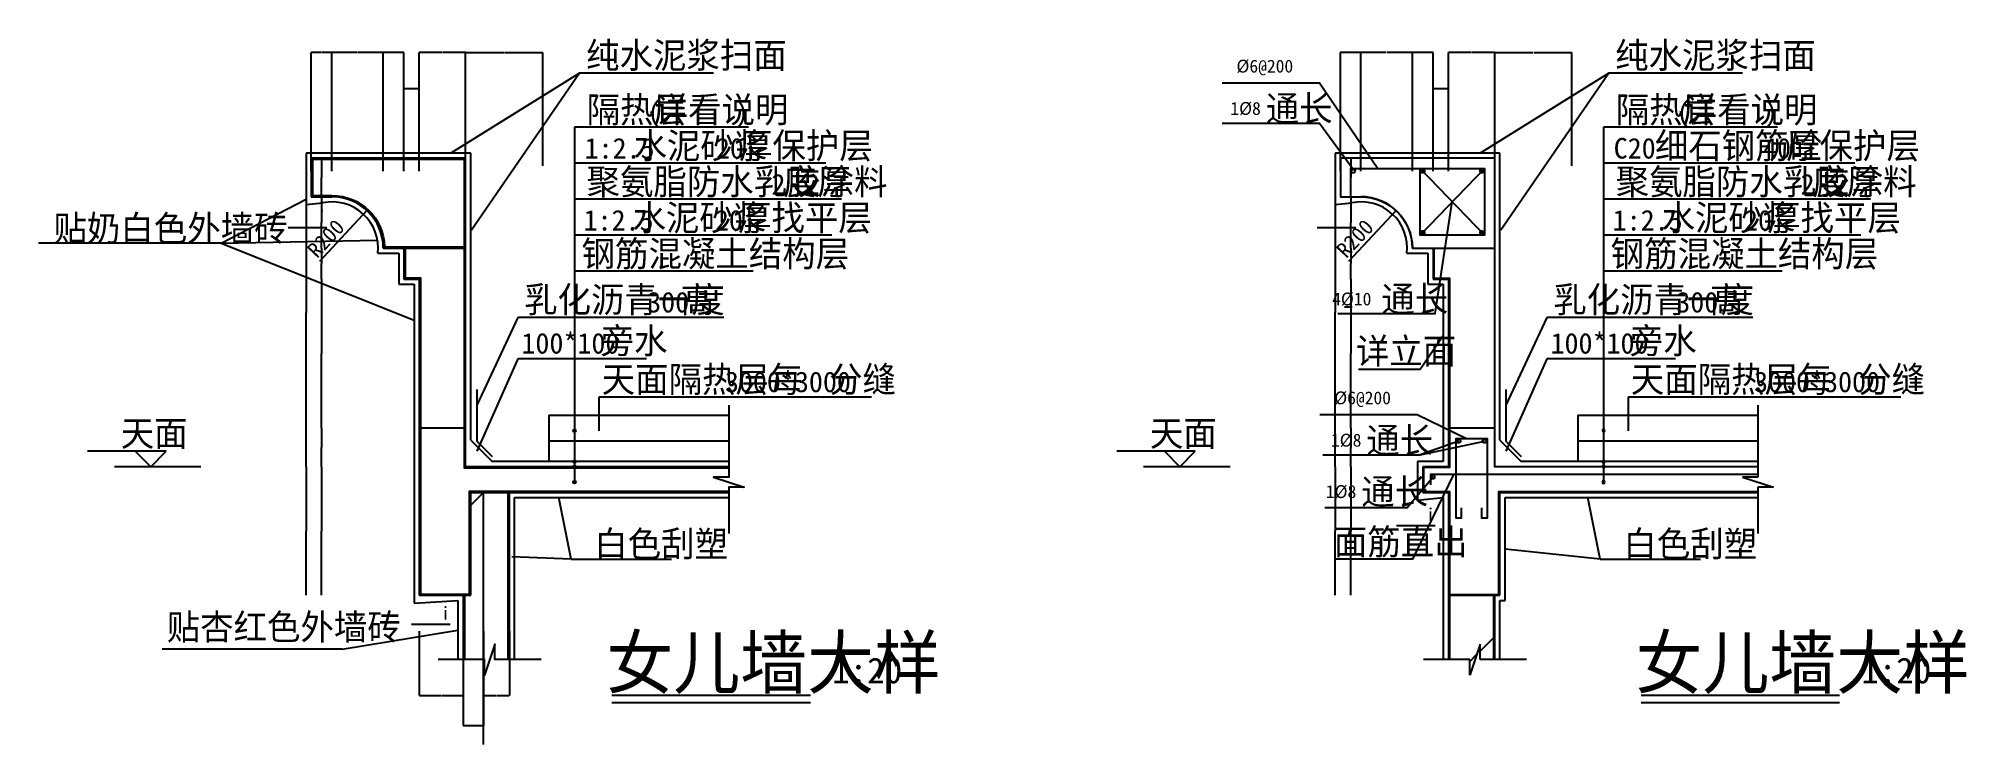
# Model space of a CAD drawing. Header units: metres. Extents: x -430 to 7063, y 320 to 3065.
import ezdxf

# ---------------------------------------------------------------- set-up
doc = ezdxf.new("R2010")
doc.units = ezdxf.units.M
for name, color, linetype in [('LM', 141, 'Continuous'), ('PUB_DIM', 3, 'Continuous'), ('PUB_TEXT', 7, 'Continuous'), ('PUB_WALL', 7, 'Continuous'), ('S_DOTE', 1, 'Continuous'), ('S_E_COLUMN', 4, 'Continuous'), ('S_SURFACE', 6, 'Continuous'), ('S_WALL', 7, 'Continuous'), ('WALL', 254, 'Continuous')]:
    doc.layers.add(name, color=color, linetype=linetype)
doc.dimstyles.get("Standard").update_dxf_attribs({"dimtxt": 2.5, "dimasz": 2.5, "dimexe": 1.25, "dimexo": 0.625, "dimtad": 1, "dimcen": 2.5, "dimazin": 3, "dimtfac": 1, "dimtmove": 0, "dimatfit": 3})

# ---------------------------------------------------------------- blocks, each defined once
blk = doc.blocks.new('*D1')
for p, q in [((1138.5, 3010.49), (1049.75, 3010.49)), ((1050, 2550), (1050, 3010.49)), ((1230.25, 3010.49), (1141.5, 3010.49)), ((1230, 2550), (1230, 3010.49))]:
    blk.add_line(p, q)
at = {"layer": 'Defpoints'}
for p in [(1230, 3010.49), (1050, 2550), (1230, 2550)]:
    blk.add_point(p, dxfattribs=at)
at = {"layer": 'PUB_DIM', "insert": (1140, 3010.49), "char_height": 1, "attachment_point": 5}
blk.add_mtext('180', dxfattribs=at)
blk = doc.blocks.new('*D2')
for p, q in [((1019, 2870), (989.75, 2870)), ((990, 2550), (990, 2870)), ((1050.25, 2870), (1021, 2870)), ((1050, 2550), (1050, 2870))]:
    blk.add_line(p, q)
at = {"layer": 'Defpoints'}
for p in [(1050, 2870), (990, 2550), (1050, 2550)]:
    blk.add_point(p, dxfattribs=at)
at = {"layer": 'PUB_DIM', "insert": (1020, 2870), "char_height": 1, "attachment_point": 5}
blk.add_mtext('60', dxfattribs=at)
blk = doc.blocks.new('*D3')
for p, q in [((949, 3010.49), (909.75, 3010.49)), ((910, 2550), (910, 3010.49)), ((990.25, 3010.49), (951, 3010.49)), ((990, 2550), (990, 3010.49))]:
    blk.add_line(p, q)
at = {"layer": 'Defpoints'}
for p in [(990, 3010.49), (910, 2550), (990, 2550)]:
    blk.add_point(p, dxfattribs=at)
at = {"layer": 'PUB_DIM', "insert": (950, 3010.49), "char_height": 1, "attachment_point": 5}
blk.add_mtext('80', dxfattribs=at)
blk = doc.blocks.new('*D4')
for p, q in [((1050, 760), (1050, 510.88)), ((1220, 760), (1220, 510.88)), ((1050.25, 510.88), (1133.5, 510.88)), ((1136.5, 510.88), (1219.75, 510.88))]:
    blk.add_line(p, q)
at = {"layer": 'Defpoints'}
for p in [(1050, 760), (1220, 760), (1050, 510.88)]:
    blk.add_point(p, dxfattribs=at)
at = {"layer": 'PUB_DIM', "insert": (1135, 510.88), "char_height": 1, "attachment_point": 5}
blk.add_mtext('170', dxfattribs=at)
blk = doc.blocks.new('*D5')
for p, q in [((1220, 760), (1220, 393.28)), ((1300, 760), (1300, 393.28)), ((1220.25, 393.28), (1259, 393.28)), ((1261, 393.28), (1299.75, 393.28))]:
    blk.add_line(p, q)
at = {"layer": 'Defpoints'}
for p in [(1220, 760), (1300, 760), (1220, 393.28)]:
    blk.add_point(p, dxfattribs=at)
at = {"layer": 'PUB_DIM', "insert": (1260, 393.28), "char_height": 1, "attachment_point": 5}
blk.add_mtext('80', dxfattribs=at)
blk = doc.blocks.new('*D6')
for p, q in [((1300, 760), (1300, 510.88)), ((1400, 760), (1400, 510.88)), ((1300.25, 510.88), (1348.5, 510.88)), ((1351.5, 510.88), (1399.75, 510.88))]:
    blk.add_line(p, q)
at = {"layer": 'Defpoints'}
for p in [(1300, 760), (1400, 760), (1300, 510.88)]:
    blk.add_point(p, dxfattribs=at)
at = {"layer": 'PUB_DIM', "insert": (1350, 510.88), "char_height": 1, "attachment_point": 5}
blk.add_mtext('100', dxfattribs=at)
blk = doc.blocks.new('*D7')
for p, q in [((670, 2600), (670, 2525)), ((669.75, 2525), (669.5, 2525)), ((670, 2450), (670, 2525)), ((670, 2525), (670, 2525)), ((670.25, 2525), (670.5, 2525))]:
    blk.add_line(p, q)
at = {"layer": 'Defpoints'}
for p in [(670, 2600), (670, 2525), (670, 2450)]:
    blk.add_point(p, dxfattribs=at)
at = {"layer": 'PUB_DIM', "insert": (670, 2526.125), "char_height": 1, "attachment_point": 5}
blk.add_mtext('0', dxfattribs=at)
blk = doc.blocks.new('*D8')
for p, q in [((670, 2450), (670, 2350)), ((669.75, 2350), (669.5, 2350)), ((670, 2250), (670, 2350)), ((670, 2350), (670, 2350)), ((670.25, 2350), (670.5, 2350))]:
    blk.add_line(p, q)
at = {"layer": 'Defpoints'}
for p in [(670, 2450), (670, 2350), (670, 2250)]:
    blk.add_point(p, dxfattribs=at)
at = {"layer": 'PUB_DIM', "insert": (670, 2351.125), "char_height": 1, "attachment_point": 5}
blk.add_mtext('0', dxfattribs=at)
blk = doc.blocks.new('*D9')
for p, q in [((670, 2130), (670, 1840)), ((669.75, 1840), (669.5, 1840)), ((670, 1550), (670, 1840)), ((670, 1840), (670, 1840)), ((670.25, 1840), (670.5, 1840))]:
    blk.add_line(p, q)
at = {"layer": 'Defpoints'}
for p in [(670, 2130), (670, 1840), (670, 1550)]:
    blk.add_point(p, dxfattribs=at)
at = {"layer": 'PUB_DIM', "insert": (670, 1841.125), "char_height": 1, "attachment_point": 5}
blk.add_mtext('0', dxfattribs=at)
blk = doc.blocks.new('*D10')
for p, q in [((670, 1400), (670, 1150)), ((669.75, 1150), (669.5, 1150)), ((670, 900), (670, 1150)), ((670, 1150), (670, 1150)), ((670.25, 1150), (670.5, 1150))]:
    blk.add_line(p, q)
at = {"layer": 'Defpoints'}
for p in [(670, 1400), (670, 1150), (670, 900)]:
    blk.add_point(p, dxfattribs=at)
at = {"layer": 'PUB_DIM', "insert": (670, 1151.125), "char_height": 1, "attachment_point": 5}
blk.add_mtext('400', dxfattribs=at)
blk = doc.blocks.new('*D11')
for p, q in [((670, 1550), (670, 1475)), ((669.75, 1475), (669.5, 1475)), ((670, 1400), (670, 1475)), ((670, 1475), (670, 1475)), ((670.25, 1475), (670.5, 1475))]:
    blk.add_line(p, q)
at = {"layer": 'Defpoints'}
for p in [(670, 1550), (670, 1475), (670, 1400)]:
    blk.add_point(p, dxfattribs=at)
at = {"layer": 'PUB_DIM', "insert": (670, 1476.125), "char_height": 1, "attachment_point": 5}
blk.add_mtext('0', dxfattribs=at)
blk = doc.blocks.new('*D12')
for p, q in [((610, 2600), (610, 2000)), ((609.75, 2000), (609.5, 2000)), ((610, 1400), (610, 2000)), ((610, 2000), (610, 2000)), ((610.25, 2000), (610.5, 2000))]:
    blk.add_line(p, q)
at = {"layer": 'Defpoints'}
for p in [(610, 2600), (610, 2000), (610, 1400)]:
    blk.add_point(p, dxfattribs=at)
at = {"layer": 'PUB_DIM', "insert": (610, 2001.125), "char_height": 1, "attachment_point": 5}
blk.add_mtext('0', dxfattribs=at)
blk = doc.blocks.new('*D13')
for p, q in [((610, 1400), (610, 1150)), ((609.75, 1150), (609.5, 1150)), ((610, 900), (610, 1150)), ((610, 1150), (610, 1150)), ((610.25, 1150), (610.5, 1150))]:
    blk.add_line(p, q)
at = {"layer": 'Defpoints'}
for p in [(610, 1400), (610, 1150), (610, 900)]:
    blk.add_point(p, dxfattribs=at)
at = {"layer": 'PUB_DIM', "insert": (610, 1151.125), "char_height": 1, "attachment_point": 5}
blk.add_mtext('400', dxfattribs=at)
blk = doc.blocks.new('*D14')
for p, q in [((1229.8, 2570.49), (1229.8, 3010.49)), ((1230.05, 3010.49), (1378.3, 3010.49)), ((1381.3, 3010.49), (1529.55, 3010.49)), ((1529.8, 2570.49), (1529.8, 3010.49))]:
    blk.add_line(p, q)
at = {"layer": 'Defpoints'}
for p in [(1229.8, 3010.49), (1229.8, 2570.49), (1529.8, 2570.49)]:
    blk.add_point(p, dxfattribs=at)
at = {"layer": 'PUB_DIM', "insert": (1379.8, 3010.49), "char_height": 1, "attachment_point": 5}
blk.add_mtext('300', dxfattribs=at)
blk = doc.blocks.new('*D15')
for p, q in [((669, 3010.49), (629.75, 3010.49)), ((630, 2550), (630, 3010.49)), ((710.25, 3010.49), (671, 3010.49)), ((710, 2550), (710, 3010.49))]:
    blk.add_line(p, q)
at = {"layer": 'Defpoints'}
for p in [(710, 3010.49), (630, 2550), (710, 2550)]:
    blk.add_point(p, dxfattribs=at)
at = {"layer": 'PUB_DIM', "insert": (670, 3010.49), "char_height": 1, "attachment_point": 5}
blk.add_mtext('80', dxfattribs=at)
blk = doc.blocks.new('*D16')
for p, q in [((808.5, 3010.49), (709.75, 3010.49)), ((710, 2550), (710, 3010.49)), ((910.25, 3010.49), (811.5, 3010.49)), ((910, 2550), (910, 3010.49))]:
    blk.add_line(p, q)
at = {"layer": 'Defpoints'}
for p in [(910, 3010.49), (710, 2550), (910, 2550)]:
    blk.add_point(p, dxfattribs=at)
at = {"layer": 'PUB_DIM', "insert": (810, 3010.49), "char_height": 1, "attachment_point": 5}
blk.add_mtext('200', dxfattribs=at)
blk = doc.blocks.new('*D17')
for p, q in [((670, 2250), (670, 2190)), ((669.75, 2190), (669.5, 2190)), ((670, 2130), (670, 2190)), ((670, 2190), (670, 2190)), ((670.25, 2190), (670.5, 2190))]:
    blk.add_line(p, q)
at = {"layer": 'Defpoints'}
for p in [(670, 2250), (670, 2190), (670, 2130)]:
    blk.add_point(p, dxfattribs=at)
at = {"layer": 'PUB_DIM', "insert": (670, 2191.125), "char_height": 1, "attachment_point": 5}
blk.add_mtext('0', dxfattribs=at)
blk = doc.blocks.new('*D18')
for p, q in [((5229.8, 2570.49), (5229.8, 3010.49)), ((5230.05, 3010.49), (5378.3, 3010.49)), ((5381.3, 3010.49), (5529.55, 3010.49)), ((5529.8, 2570.49), (5529.8, 3010.49))]:
    blk.add_line(p, q)
at = {"layer": 'Defpoints'}
for p in [(5229.8, 3010.49), (5229.8, 2570.49), (5529.8, 2570.49)]:
    blk.add_point(p, dxfattribs=at)
at = {"layer": 'PUB_DIM', "insert": (5379.8, 3010.49), "char_height": 1, "attachment_point": 5}
blk.add_mtext('300', dxfattribs=at)
blk = doc.blocks.new('*D19')
for p, q in [((5138.5, 3010.49), (5049.75, 3010.49)), ((5050, 2550), (5050, 3010.49)), ((5230.25, 3010.49), (5141.5, 3010.49)), ((5230, 2550), (5230, 3010.49))]:
    blk.add_line(p, q)
at = {"layer": 'Defpoints'}
for p in [(5230, 3010.49), (5050, 2550), (5230, 2550)]:
    blk.add_point(p, dxfattribs=at)
at = {"layer": 'PUB_DIM', "insert": (5140, 3010.49), "char_height": 1, "attachment_point": 5}
blk.add_mtext('180', dxfattribs=at)
blk = doc.blocks.new('*D20')
for p, q in [((4610, 2600), (4610, 2000)), ((4609.75, 2000), (4609.5, 2000)), ((4610, 1400), (4610, 2000)), ((4610, 2000), (4610, 2000)), ((4610.25, 2000), (4610.5, 2000))]:
    blk.add_line(p, q)
at = {"layer": 'Defpoints'}
for p in [(4610, 2600), (4610, 2000), (4610, 1400)]:
    blk.add_point(p, dxfattribs=at)
at = {"layer": 'PUB_DIM', "insert": (4610, 2001.125), "char_height": 1, "attachment_point": 5}
blk.add_mtext('0', dxfattribs=at)
blk = doc.blocks.new('*D21')
for p, q in [((4670, 1550), (4670, 1475)), ((4669.75, 1475), (4669.5, 1475)), ((4670, 1400), (4670, 1475)), ((4670, 1475), (4670, 1475)), ((4670.25, 1475), (4670.5, 1475))]:
    blk.add_line(p, q)
at = {"layer": 'Defpoints'}
for p in [(4670, 1550), (4670, 1475), (4670, 1400)]:
    blk.add_point(p, dxfattribs=at)
at = {"layer": 'PUB_DIM', "insert": (4670, 1476.125), "char_height": 1, "attachment_point": 5}
blk.add_mtext('0', dxfattribs=at)
blk = doc.blocks.new('*D22')
for p, q in [((4670, 2130), (4670, 1840)), ((4669.75, 1840), (4669.5, 1840)), ((4670, 1550), (4670, 1840)), ((4670, 1840), (4670, 1840)), ((4670.25, 1840), (4670.5, 1840))]:
    blk.add_line(p, q)
at = {"layer": 'Defpoints'}
for p in [(4670, 2130), (4670, 1840), (4670, 1550)]:
    blk.add_point(p, dxfattribs=at)
at = {"layer": 'PUB_DIM', "insert": (4670, 1841.125), "char_height": 1, "attachment_point": 5}
blk.add_mtext('0', dxfattribs=at)
blk = doc.blocks.new('*D23')
for p, q in [((4610, 1400), (4610, 1150)), ((4609.75, 1150), (4609.5, 1150)), ((4610, 900), (4610, 1150)), ((4610, 1150), (4610, 1150)), ((4610.25, 1150), (4610.5, 1150))]:
    blk.add_line(p, q)
at = {"layer": 'Defpoints'}
for p in [(4610, 1400), (4610, 1150), (4610, 900)]:
    blk.add_point(p, dxfattribs=at)
at = {"layer": 'PUB_DIM', "insert": (4610, 1151.125), "char_height": 1, "attachment_point": 5}
blk.add_mtext('400', dxfattribs=at)
blk = doc.blocks.new('*D24')
for p, q in [((4670, 1400), (4670, 1150)), ((4669.75, 1150), (4669.5, 1150)), ((4670, 900), (4670, 1150)), ((4670, 1150), (4670, 1150)), ((4670.25, 1150), (4670.5, 1150))]:
    blk.add_line(p, q)
at = {"layer": 'Defpoints'}
for p in [(4670, 1400), (4670, 1150), (4670, 900)]:
    blk.add_point(p, dxfattribs=at)
at = {"layer": 'PUB_DIM', "insert": (4670, 1151.125), "char_height": 1, "attachment_point": 5}
blk.add_mtext('400', dxfattribs=at)
blk = doc.blocks.new('*D25')
for p, q in [((4670, 2450), (4670, 2350)), ((4669.75, 2350), (4669.5, 2350)), ((4670, 2250), (4670, 2350)), ((4670, 2350), (4670, 2350)), ((4670.25, 2350), (4670.5, 2350))]:
    blk.add_line(p, q)
at = {"layer": 'Defpoints'}
for p in [(4670, 2450), (4670, 2350), (4670, 2250)]:
    blk.add_point(p, dxfattribs=at)
at = {"layer": 'PUB_DIM', "insert": (4670, 2351.125), "char_height": 1, "attachment_point": 5}
blk.add_mtext('0', dxfattribs=at)
blk = doc.blocks.new('*D26')
for p, q in [((4670, 2600), (4670, 2525)), ((4669.75, 2525), (4669.5, 2525)), ((4670, 2450), (4670, 2525)), ((4670, 2525), (4670, 2525)), ((4670.25, 2525), (4670.5, 2525))]:
    blk.add_line(p, q)
at = {"layer": 'Defpoints'}
for p in [(4670, 2600), (4670, 2525), (4670, 2450)]:
    blk.add_point(p, dxfattribs=at)
at = {"layer": 'PUB_DIM', "insert": (4670, 2526.125), "char_height": 1, "attachment_point": 5}
blk.add_mtext('0', dxfattribs=at)
blk = doc.blocks.new('*D27')
for p, q in [((4670, 2250), (4670, 2190)), ((4669.75, 2190), (4669.5, 2190)), ((4670, 2130), (4670, 2190)), ((4670, 2190), (4670, 2190)), ((4670.25, 2190), (4670.5, 2190))]:
    blk.add_line(p, q)
at = {"layer": 'Defpoints'}
for p in [(4670, 2250), (4670, 2190), (4670, 2130)]:
    blk.add_point(p, dxfattribs=at)
at = {"layer": 'PUB_DIM', "insert": (4670, 2191.125), "char_height": 1, "attachment_point": 5}
blk.add_mtext('0', dxfattribs=at)
blk = doc.blocks.new('*D28')
for p, q in [((4808.5, 3010.49), (4709.75, 3010.49)), ((4710, 2550), (4710, 3010.49)), ((4910.25, 3010.49), (4811.5, 3010.49)), ((4910, 2550), (4910, 3010.49))]:
    blk.add_line(p, q)
at = {"layer": 'Defpoints'}
for p in [(4910, 3010.49), (4710, 2550), (4910, 2550)]:
    blk.add_point(p, dxfattribs=at)
at = {"layer": 'PUB_DIM', "insert": (4810, 3010.49), "char_height": 1, "attachment_point": 5}
blk.add_mtext('200', dxfattribs=at)
blk = doc.blocks.new('*D29')
for p, q in [((4669, 3010.49), (4629.75, 3010.49)), ((4630, 2550), (4630, 3010.49)), ((4710.25, 3010.49), (4671, 3010.49)), ((4710, 2550), (4710, 3010.49))]:
    blk.add_line(p, q)
at = {"layer": 'Defpoints'}
for p in [(4710, 3010.49), (4630, 2550), (4710, 2550)]:
    blk.add_point(p, dxfattribs=at)
at = {"layer": 'PUB_DIM', "insert": (4670, 3010.49), "char_height": 1, "attachment_point": 5}
blk.add_mtext('80', dxfattribs=at)
blk = doc.blocks.new('*D30')
for p, q in [((4949, 3010.49), (4909.75, 3010.49)), ((4910, 2550), (4910, 3010.49)), ((4990.25, 3010.49), (4951, 3010.49)), ((4990, 2550), (4990, 3010.49))]:
    blk.add_line(p, q)
at = {"layer": 'Defpoints'}
for p in [(4990, 3010.49), (4910, 2550), (4990, 2550)]:
    blk.add_point(p, dxfattribs=at)
at = {"layer": 'PUB_DIM', "insert": (4950, 3010.49), "char_height": 1, "attachment_point": 5}
blk.add_mtext('80', dxfattribs=at)
blk = doc.blocks.new('*D31')
for p, q in [((5019, 2870), (4989.75, 2870)), ((4990, 2550), (4990, 2870)), ((5050.25, 2870), (5021, 2870)), ((5050, 2550), (5050, 2870))]:
    blk.add_line(p, q)
at = {"layer": 'Defpoints'}
for p in [(5050, 2870), (4990, 2550), (5050, 2550)]:
    blk.add_point(p, dxfattribs=at)
at = {"layer": 'PUB_DIM', "insert": (5020, 2870), "char_height": 1, "attachment_point": 5}
blk.add_mtext('60', dxfattribs=at)

msp = doc.modelspace()

# ---------------------------------------------------------------- hatches: boundary and pattern name
at = {"layer": 'LM'}
h = msp.add_hatch(dxfattribs=at)
h.set_pattern_fill('ANSI31', scale=500)
h.paths.add_polyline_path([(1225, 2250), (995, 2250), (995, 2135), (1055, 2135), (1055, 1550), (1225, 1550)])
h = msp.add_hatch(dxfattribs=at)
h.set_pattern_fill('ANSI31', scale=500)
h.paths.add_polyline_path([(5225, 2250), (4995, 2250), (4995, 2135), (5055, 2135), (5055, 1550), (5225, 1550)])
h = msp.add_hatch(dxfattribs=at)
h.set_pattern_fill('ANSI31', scale=500)
h.paths.add_polyline_path([(1400, 1280), (1300, 1280), (1300, 650), (1303, 650), (1303, 590), (1343, 710), (1343, 650), (1400, 650)])
h.paths.add_polyline_path([(1300, 1300), (1250, 1300), (1250, 900), (1220, 900), (1220, 650), (1300, 650)])
h = msp.add_hatch(dxfattribs=at)
h.set_pattern_fill('ANSI31', scale=500)
h.paths.add_polyline_path([(5230, 900), (5130, 900), (5130, 650), (5133, 650), (5133, 590), (5173, 710), (5173, 650), (5230, 650)])
h.paths.add_polyline_path([(5130, 900), (5050, 900), (5050, 650), (5130, 650)])

# ---------------------------------------------------------------- linework, layer by layer
for p, q in [((1250, 2620), (610, 2620)), ((610, 2620), (610, 2420)), ((1250, 1503), (1250, 2620)), ((5250, 2620), (4610, 2620)), ((4610, 2620), (4610, 2420)), ((4940, 2560), (5190, 2300)), ((5190, 2560), (4940, 2300)), ((5250, 1503), (5250, 2620)), ((280, 2270), (610, 2440)), ((610, 2420), (674.36, 2426.44)), ((4610, 2420), (4674.36, 2426.44)), ((280, 2270), (-430, 2270)), ((280, 2270), (887.26, 2281.28)), ((280, 2270), (1030, 1970)), ((888.89, 2230), (970, 2230)), ((970, 2230), (970, 2110)), ((4888.89, 2230), (4970, 2230)), ((4970, 2230), (4970, 2110)), ((970, 2110), (1030, 2110)), ((1030, 2110), (1030, 870)), ((4970, 2110), (5030, 2110)), ((5030, 2110), (5030, 1420)), ((4939.88, 1780), (5030, 1910)), ((4700.12, 1780), (4939.88, 1780)), ((1250, 1503), (1333, 1420)), ((5250, 1503), (5333, 1420)), ((2253, 1420), (1333, 1420)), ((5030, 1420), (4930, 1420)), ((4930, 1420), (4930, 1270)), ((6253, 1420), (5333, 1420)), ((1420, 1280), (2253, 1280)), ((1420, 650), (1420, 1280)), ((1640, 1040), (1592.22, 1280)), ((4930, 1270), (5030, 1280)), ((5030, 1280), (5030, 870)), ((5270, 1280), (6253, 1280)), ((5270, 880), (5270, 1280)), ((5640, 1040), (5592.22, 1280)), ((1640, 1040), (1410, 1050)), ((5640, 1040), (5270, 1080)), ((1640, 1040), (2030, 1040)), ((5640, 1040), (6030, 1040)), ((1030, 870), (1200, 880)), ((1200, 880), (1200, 650)), ((5030, 880), (5030, 650)), ((5250, 650), (5250, 880)), ((5250, 880), (5270, 880)), ((750, 690), (1200, 765)), ((750, 690), (50, 690))]:
    msp.add_line(p, q, dxfattribs=at)
for points in [[(4170.16, 2893.13), (4548.77, 2893.13), (4775.89, 2560)], [(4170.16, 2736.21), (4548.77, 2736.21), (4679.06, 2556.98)], [(4619.47, 1995.26), (4998.08, 1995.26), (5065, 2430)], [(1273, 1700), (1273, 1500), (1333, 1440)], [(5273, 1700), (5273, 1500), (5333, 1440)], [(4550.16, 1603.13), (4928.77, 1603.13), (5120, 1510)], [(5090, 1500), (4939.82, 1446.21), (5190, 1500)], [(4561.21, 1446.21), (4939.82, 1446.21)], [(4990, 1360), (4890, 1240), (4570, 1240)], [(5070, 1370), (4910, 1040), (4610, 1040)], [(1798.62, 511.64), (2570, 511.64)], [(1798.62, 483.65), (2570, 483.65)], [(5798.62, 511.64), (6570, 511.64)], [(5798.62, 483.65), (6570, 483.65)]]:
    msp.add_lwpolyline(points, dxfattribs=at)
for centre in [(710, 2250), (4710, 2250)]:
    msp.add_arc(centre, 180, 353.62, 101.42, dxfattribs=at)
at = {"layer": 'PUB_DIM'}
for p, q in [((846.46, 2396.21), (661.78, 2198.34)), ((4846.46, 2396.21), (4661.78, 2198.34)), ((5.81, 1460), (-239.23, 1460)), ((65.81, 1460), (-54.19, 1460)), ((-54.19, 1460), (5.81, 1400)), ((5.81, 1400), (65.81, 1460)), ((4005.81, 1460), (3760.77, 1460)), ((4065.81, 1460), (3945.81, 1460)), ((3945.81, 1460), (4005.81, 1400)), ((4005.81, 1400), (4065.81, 1460)), ((201.02, 1400), (-134.71, 1400)), ((4201.02, 1400), (3865.29, 1400))]:
    msp.add_line(p, q, dxfattribs=at)
for points in [[(540, 2330), (690, 2330)], [(4540, 2330), (4690, 2330)], [(4848.74, 1171.26), (4998.74, 1171.26)], [(1020, 788), (1170, 788)]]:
    msp.add_lwpolyline(points, dxfattribs=at)
at = {"layer": 'PUB_TEXT'}
msp.add_line((4646.26, 2021.67), (4676.13, 2021.67), dxfattribs=at)
at = {"layer": 'PUB_WALL'}
for points in [[(1230, 2595), (635, 2595), (635, 2455), (710, 2455, -0.41), (914.94, 2255), (1230, 2255)], [(6253, 1400), (5230, 1400), (5230, 2600), (4630, 2600), (4630, 2450), (4710, 2450, -0.41), (4910, 2250), (5230, 2250)]]:
    msp.add_lwpolyline(points, format="xyb", dxfattribs=at)
for points in [[(2253, 1395), (1225, 1395), (1225, 2600)], [(995, 2250), (995, 2135), (1055, 2135), (1055, 905), (1245, 905), (1245, 1305), (2253, 1305)], [(4993.5, 2250), (4993.5, 2133.5), (5053.5, 2133.5), (5053.5, 1396.5), (4953.5, 1396.5), (4953.5, 1303.5), (5053.5, 1303.5), (5053.5, 903.5), (5246.5, 903.5), (5246.5, 1303.5), (6253, 1303.5)], [(1230, 1550), (1050, 1550)], [(5230, 1550), (5050, 1550)], [(1395, 650), (1395, 1305)], [(1225, 900), (1225, 650)], [(5053.5, 900), (5053.5, 650)], [(5226.5, 650), (5226.5, 900)]]:
    msp.add_lwpolyline(points, dxfattribs=at)
at = {"layer": 'S_DOTE'}
msp.add_line((1300, 320), (1300, 1300), dxfattribs=at)
at = {"layer": 'S_E_COLUMN'}
for p, q in [((1553, 1600), (2253, 1600)), ((1553, 1600), (1553, 1420)), ((5553, 1600), (5553, 1420)), ((5553, 1600), (6253, 1600)), ((2253, 1500), (1553, 1500)), ((6253, 1500), (5553, 1500))]:
    msp.add_line(p, q, dxfattribs=at)
at = {"layer": 'S_SURFACE'}
for p, q in [((1673, 2930), (1173, 2620)), ((1673, 2930), (1253, 2320)), ((2193, 2930), (1673, 2930)), ((5673, 2930), (5173, 2620)), ((5673, 2930), (5253, 2320)), ((6193, 2930), (5673, 2930)), ((1653, 2720), (1653, 1340)), ((2329.44, 2720), (1653, 2720)), ((5653, 2720), (5653, 1340)), ((6329.44, 2720), (5653, 2720)), ((2629.37, 2580), (1653, 2580)), ((6629.37, 2580), (5653, 2580)), ((2690.34, 2440), (1653, 2440)), ((6690.34, 2440), (5653, 2440)), ((2653, 2300), (1653, 2300)), ((6653, 2300), (5653, 2300)), ((2347.57, 2160), (1653, 2160)), ((6347.57, 2160), (5653, 2160)), ((1433, 1980), (1273, 1640)), ((2233, 1980), (1433, 1980)), ((5433, 1980), (5273, 1640)), ((6233, 1980), (5433, 1980)), ((1433, 1820), (1273, 1460)), ((1933, 1820), (1433, 1820)), ((5433, 1820), (5273, 1460)), ((5933, 1820), (5433, 1820)), ((2807.95, 1670), (1747.95, 1670)), ((1747.95, 1670), (1747.95, 1540)), ((6807.95, 1670), (5747.95, 1670)), ((5747.95, 1670), (5747.95, 1540)), ((6253, 1640), (6253, 1360)), ((6253, 1360), (6193, 1360)), ((6193, 1360), (6313, 1320)), ((6313, 1320), (6253, 1320)), ((6253, 1320), (6253, 1140)), ((5173, 710), (5133, 590)), ((5173, 650), (5173, 710)), ((5133, 650), (4953, 650)), ((5133, 590), (5133, 650)), ((5353, 650), (5173, 650))]:
    msp.add_line(p, q, dxfattribs=at)
for points in [[(2253, 1640), (2253, 1360), (2193, 1360), (2313, 1320), (2253, 1320), (2253, 1140)], [(1523, 650), (1343, 650), (1343, 710), (1303, 590), (1303, 650), (1123, 650)]]:
    msp.add_lwpolyline(points, dxfattribs=at)
for points in [[(1658, 1540, -1), (1648, 1540, -1)], [(1658, 1420, -1), (1648, 1420, -1)], [(1658, 1400, -1), (1648, 1400, -1)], [(1658, 1340, -1), (1648, 1340, -1)]]:
    msp.add_lwpolyline(points, format="xyb", close=True, dxfattribs=at)
for centre, start, end in [((5653, 1540), 0, 180), ((5653, 1540), 180, 0), ((5653, 1420), 0, 180), ((5653, 1420), 180, 0), ((5653, 1400), 0, 180), ((5653, 1400), 180, 0), ((5653, 1340), 0, 180), ((5653, 1340), 180, 0)]:
    msp.add_arc(centre, 5, start, end, dxfattribs=at)
at = {"layer": 'S_WALL'}
for p, q in [((1230, 2600), (630, 2600)), ((630, 2600), (630, 2450)), ((1230, 1400), (1230, 2600)), ((4630, 2600), (4630, 2450)), ((5230, 2600), (4630, 2600)), ((5230, 1400), (5230, 2600)), ((630, 2450), (710, 2450)), ((4630, 2450), (4710, 2450)), ((910, 2250), (1230, 2250)), ((990, 2250), (990, 2130)), ((4910, 2250), (5230, 2250)), ((4990, 2250), (4990, 2130)), ((990, 2130), (1050, 2130)), ((1050, 2130), (1050, 900)), ((4990, 2130), (5050, 2130)), ((5050, 2130), (5050, 1400)), ((1230, 1550), (1050, 1550)), ((5230, 1550), (5050, 1550)), ((2253, 1400), (1230, 1400)), ((5050, 1400), (4950, 1400)), ((4950, 1400), (4950, 1300)), ((6253, 1400), (5230, 1400)), ((1250, 1300), (2253, 1300)), ((1250, 900), (1250, 1300)), ((1400, 650), (1400, 1300)), ((4950, 1300), (5050, 1300)), ((5050, 1300), (5050, 900)), ((5250, 1300), (6253, 1300)), ((5250, 900), (5250, 1300)), ((1050, 900), (1250, 900)), ((1220, 900), (1220, 650)), ((5050, 900), (5250, 900)), ((5050, 900), (5050, 650)), ((5230, 650), (5230, 900))]:
    msp.add_line(p, q, dxfattribs=at)
for centre in [(710, 2250), (4710, 2250)]:
    msp.add_arc(centre, 200, 0, 90, dxfattribs=at)
at = {"layer": 'WALL'}
for points in [[(4670, 2480), (4670, 2560), (5190, 2560), (5190, 2300), (4940, 2300), (4940, 2560)], [(5100, 1240), (5100, 1200), (5080, 1200), (5080, 1510), (5200, 1510), (5200, 1200), (5180, 1200), (5180, 1240)], [(6253, 1370), (4980, 1370), (4980, 1330)]]:
    msp.add_lwpolyline(points, dxfattribs=at)
for centre in [(4679.8, 2549.81), (4949.8, 2549.81), (5180.2, 2549.81), (4949.8, 2310.27), (5180.2, 2310.27), (5089.8, 1499.81), (5189.8, 1499.81), (4989.8, 1359.81)]:
    msp.add_circle(centre, 7.21, dxfattribs=at)

# ---------------------------------------------------------------- texts
at = {"layer": 'PUB_DIM'}
for p in [(652.58, 2207.72), (4652.58, 2207.72)]:
    msp.add_text('R200', height=60, rotation=46.97, dxfattribs=at).set_placement(p)
at = {"layer": 'PUB_TEXT'}
for s, height, p in [('纯水泥浆扫面', 100, (1698.03, 2950)), ('纯水泥浆扫面', 100, (5698.03, 2950)), ('%%c6@200', 50, (4225.97, 2932.83)), ('隔热层', 100, (1700.07, 2738.48)), ('详看说明', 100, (1964.62, 2738.48)), ('通长', 100, (4339.93, 2742.9)), ('隔热层', 100, (5700.07, 2738.48)), ('详看说明', 100, (5964.62, 2738.48)), ('(', 80, (1937.17, 2738.48)), (')', 80, (2275.66, 2738.48)), ('1%%c8', 50, (4202.28, 2768.32)), ('(', 80, (5937.17, 2738.48)), (')', 80, (6275.66, 2738.48)), ('水泥砂浆', 100, (1882.46, 2598.48)), ('厚保护层', 100, (2292.51, 2598.48)), ('细石钢筋砼', 100, (5852.46, 2598.48)), ('厚保护层', 100, (6362.51, 2598.48)), ('1:2.5', 80, (1692.26, 2598.48)), ('20', 80, (2202.71, 2598.48)), ('C20', 80, (5692.26, 2598.48)), ('40', 80, (6272.71, 2598.48)), ('聚氨脂防水乳胶涂料', 100, (1699.75, 2458.48)), ('度', 100, (2463.45, 2458.48)), ('厚', 100, (2596.93, 2458.48)), ('聚氨脂防水乳胶涂料', 100, (5699.75, 2458.48)), ('度', 100, (6463.45, 2458.48)), ('厚', 100, (6596.93, 2458.48)), ('2', 80, (2418.74, 2458.48)), ('2', 80, (2552.23, 2458.48)), ('2', 80, (6418.74, 2458.48)), ('2', 80, (6552.23, 2458.48)), ('i', 50, (654.7, 2347.69)), ('水泥砂浆', 100, (1878.53, 2318.48)), ('厚找平层', 100, (2288.58, 2318.48)), ('i', 50, (4654.7, 2347.69)), ('水泥砂浆', 100, (5878.53, 2318.48)), ('厚找平层', 100, (6288.58, 2318.48)), ('贴奶白色外墙砖', 100, (-371.98, 2277.17)), ('1:2.5', 80, (1688.33, 2318.48)), ('20', 80, (2198.78, 2318.48)), ('1:2.5', 80, (5688.33, 2318.48)), ('20', 80, (6198.78, 2318.48)), ('钢筋混凝土结构层', 100, (1680.55, 2178.48)), ('钢筋混凝土结构层', 100, (5680.55, 2178.48)), ('乳化沥青一度', 100, (1457.33, 2000)), ('高', 100, (2066.16, 2000)), ('通长', 100, (4789.24, 2001.94)), ('乳化沥青一度', 100, (5457.33, 2000)), ('高', 100, (6066.16, 2000)), ('300', 80, (1935.7, 2000)), ('4%%c10', 50, (4597.9, 2027.37)), ('300', 80, (5935.7, 2000)), ('旁水', 100, (1754.7, 1840)), ('旁水', 100, (5754.7, 1840)), ('100*100', 80, (1446.74, 1840)), ('详立面', 100, (4690.11, 1800.03)), ('100*100', 80, (5446.74, 1840)), ('天面隔热层每', 100, (1758.75, 1690)), ('分缝', 100, (2642.81, 1690)), ('天面隔热层每', 100, (5758.75, 1690)), ('分缝', 100, (6642.81, 1690)), ('3000*3000', 80, (2237.75, 1690)), ('3000*3000', 80, (6237.75, 1690)), ('%%c6@200', 50, (4605.97, 1642.83)), ('天面', 100, (-110.42, 1480)), ('天面', 100, (3889.58, 1480)), ('1%%c8', 50, (4593.33, 1478.32)), ('通长', 100, (4730.98, 1452.9)), ('通长', 100, (4710.98, 1252.9)), ('1%%c8', 50, (4573.33, 1278.32)), ('i', 50, (4963.44, 1188.95)), ('白色刮塑', 100, (1730, 1050)), ('面筋直出', 100, (4604.67, 1058.03)), ('白色刮塑', 100, (5730, 1050)), ('贴杏红色外墙砖', 100, (68.02, 727.17)), ('i', 50, (1134.7, 805.69)), ('女儿墙大样', 200, (1777.16, 538.59)), ('女儿墙大样', 200, (5777.16, 538.59)), ('1:20', 100, (2654.7, 557.69)), ('1:20', 100, (6654.7, 557.69))]:
    msp.add_text(s, height=height, dxfattribs=at).set_placement(p)

# ---------------------------------------------------------------- dimensions: what is measured, and where the dimension line sits
at = {"layer": 'PUB_DIM'}
for base, p1, p2, picture, middle in [((710, 3010.49), (710, 2550), (630, 2550), '*D15', (670, 3010.49)), ((910, 3010.49), (910, 2550), (710, 2550), '*D16', (810, 3010.49)), ((990, 3010.49), (990, 2550), (910, 2550), '*D3', (950, 3010.49)), ((1230, 3010.49), (1230, 2550), (1050, 2550), '*D1', (1140, 3010.49)), ((1229.8, 3010.49), (1229.8, 2570.49), (1529.8, 2570.49), '*D14', (1379.8, 3010.49)), ((4710, 3010.49), (4710, 2550), (4630, 2550), '*D29', (4670, 3010.49)), ((4910, 3010.49), (4910, 2550), (4710, 2550), '*D28', (4810, 3010.49)), ((4990, 3010.49), (4990, 2550), (4910, 2550), '*D30', (4950, 3010.49)), ((5230, 3010.49), (5230, 2550), (5050, 2550), '*D19', (5140, 3010.49)), ((5229.8, 3010.49), (5229.8, 2570.49), (5529.8, 2570.49), '*D18', (5379.8, 3010.49)), ((1050, 2870), (1050, 2550), (990, 2550), '*D2', (1020, 2870)), ((5050, 2870), (5050, 2550), (4990, 2550), '*D31', (5020, 2870)), ((610, 2000), (610, 2600), (610, 1400), '*D12', (610, 2001.125)), ((670, 2525), (670, 2600), (670, 2450), '*D7', (670, 2526.125)), ((4610, 2000), (4610, 2600), (4610, 1400), '*D20', (4610, 2001.125)), ((4670, 2525), (4670, 2600), (4670, 2450), '*D26', (4670, 2526.125)), ((670, 2350), (670, 2450), (670, 2250), '*D8', (670, 2351.125)), ((4670, 2350), (4670, 2450), (4670, 2250), '*D25', (4670, 2351.125)), ((670, 2190), (670, 2250), (670, 2130), '*D17', (670, 2191.125)), ((4670, 2190), (4670, 2250), (4670, 2130), '*D27', (4670, 2191.125)), ((670, 1840), (670, 2130), (670, 1550), '*D9', (670, 1841.125)), ((4670, 1840), (4670, 2130), (4670, 1550), '*D22', (4670, 1841.125)), ((670, 1475), (670, 1550), (670, 1400), '*D11', (670, 1476.125)), ((4670, 1475), (4670, 1550), (4670, 1400), '*D21', (4670, 1476.125)), ((1050, 510.88), (1050, 760), (1220, 760), '*D4', (1135, 510.88)), ((1220, 393.28), (1220, 760), (1300, 760), '*D5', (1260, 393.28)), ((1300, 510.88), (1300, 760), (1400, 760), '*D6', (1350, 510.88))]:
    dim = msp.add_linear_dim(base=base, p1=p1, p2=p2, dimstyle='Standard', dxfattribs=at)
    dim.commit()
    dim.dimension.update_dxf_attribs({"geometry": picture, "text_midpoint": middle})
for base, p1, p2, picture, middle in [((610, 1150), (610, 1400), (610, 900), '*D13', (610, 1151.125)), ((670, 1150), (670, 1400), (670, 900), '*D10', (670, 1151.125)), ((4610, 1150), (4610, 1400), (4610, 900), '*D23', (4610, 1151.125)), ((4670, 1150), (4670, 1400), (4670, 900), '*D24', (4670, 1151.125))]:
    dim = msp.add_linear_dim(base=base, p1=p1, p2=p2, text='400', dimstyle='Standard', dxfattribs=at)
    dim.commit()
    dim.dimension.update_dxf_attribs({"geometry": picture, "text_midpoint": middle})

doc.saveas('drawing.dxf')
